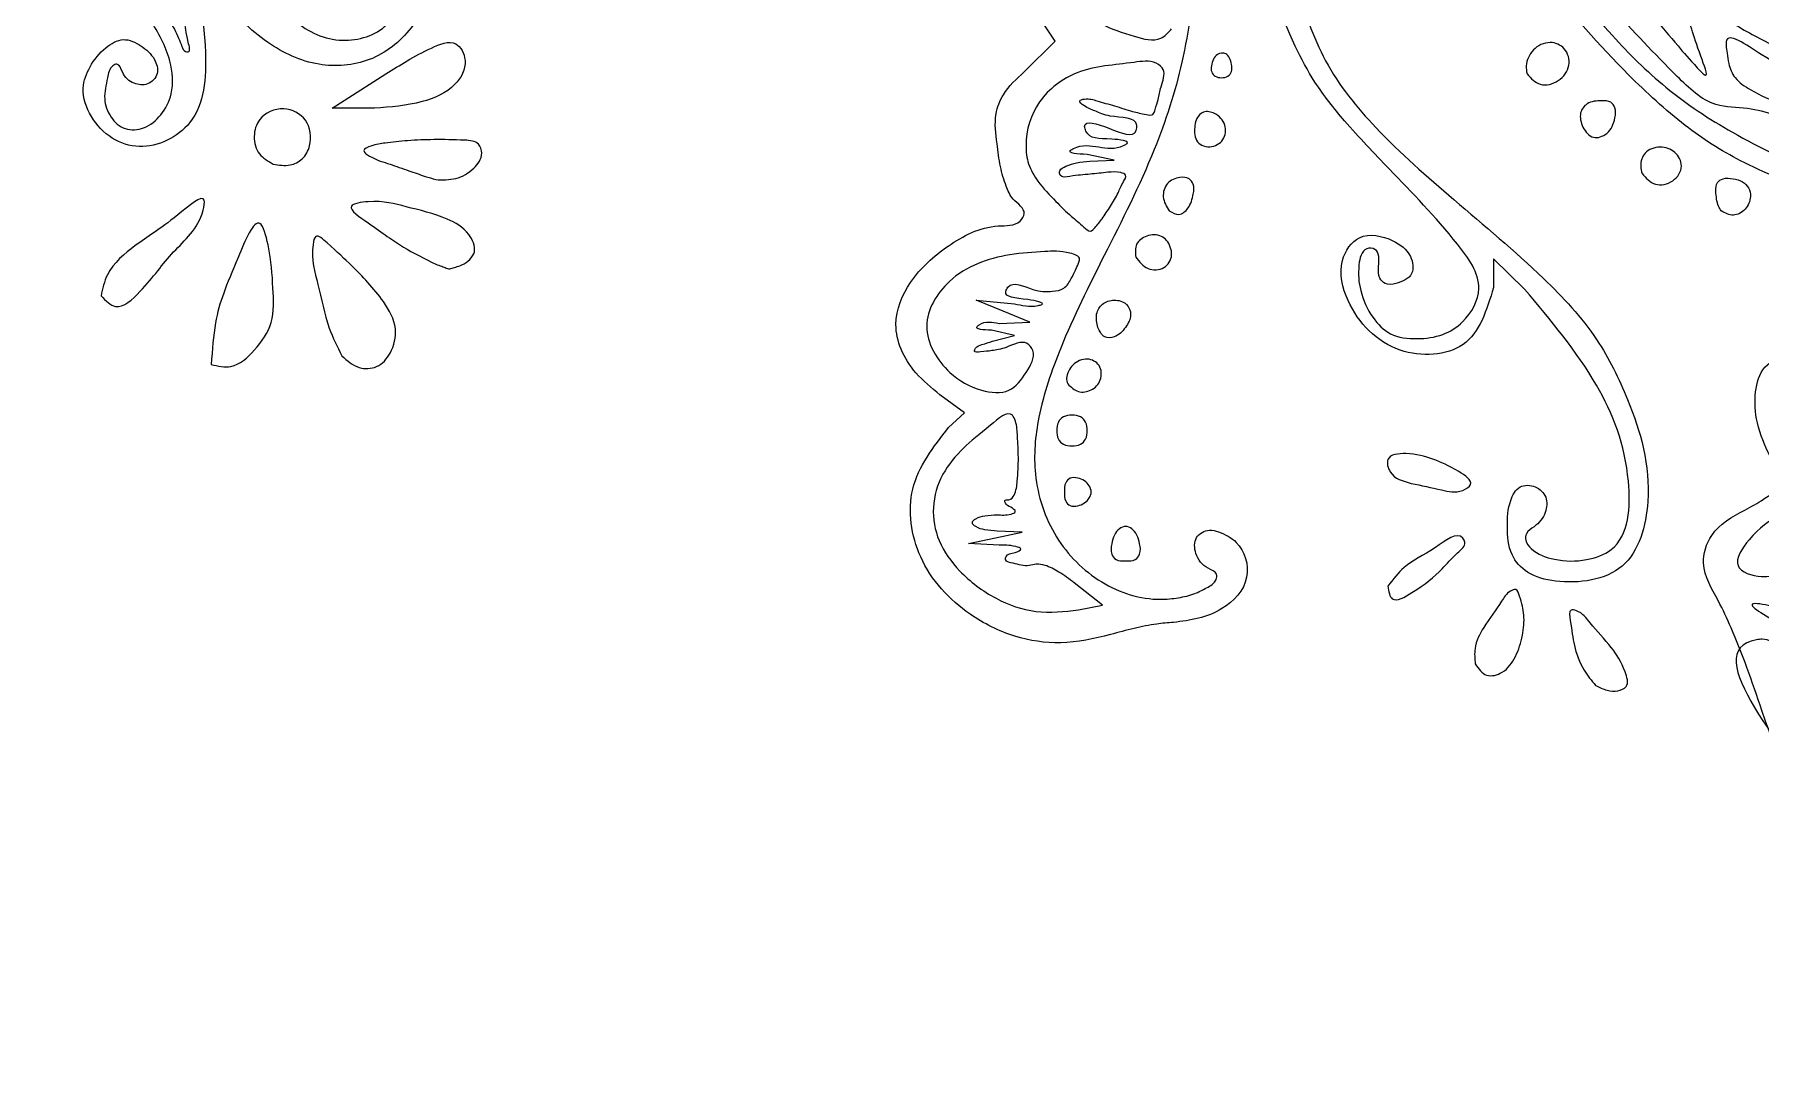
# Model space of a CAD drawing. Extents: x 1 to 188, y -1 to 173.
# Drawn here: x 12.7 to 72.3, y -0.3 to 35.6 of the extents above; entities that cross this region are included whole.
import ezdxf

# ---------------------------------------------------------------- set-up
doc = ezdxf.new("R2010")
doc.units = 0
doc.layers.get('0').update_dxf_attribs({"linetype": 'CONTINUOUS'})

msp = doc.modelspace()

# ---------------------------------------------------------------- linework, layer by layer
at = {"color": 7}
for p, q in [((47.929342, 35.390534), (47.430682, 36.146901)), ((46.869517, 34.330709), (47.929342, 35.390534)), ((22.98374, 33.07262), (24.835823, 34.257067)), ((24.835823, 34.257067), (24.835823, 34.257197)), ((53.325279, 34.535914), (53.325279, 34.535914)), ((64.221376, 34.259314), (64.221376, 34.259314)), ((24.438948, 33.070768), (22.98374, 33.07262)), ((52.749365, 32.228959), (52.749365, 32.228959)), ((66.143256, 32.416237), (66.143256, 32.416237)), ((20.945652, 31.148271), (20.945652, 31.148271)), ((49.97124, 31.284384), (49.045199, 31.479307)), ((49.12696, 31.249554), (49.97124, 31.284384)), ((26.555615, 30.610519), (26.555615, 30.610519)), ((68.191176, 30.817077), (68.191176, 30.817077)), ((49.841848, 29.69337), (49.841848, 29.69337)), ((51.872933, 29.533517), (51.872933, 29.533517)), ((70.926568, 29.529884), (70.926568, 29.529892)), ((26.555615, 27.694959), (26.555615, 27.694959)), ((50.718133, 27.934134), (50.718133, 27.934134)), ((64.13954, 26.83665), (63.068115, 27.882535)), ((63.068115, 27.882535), (63.068115, 26.890768)), ((15.003568, 26.600311), (15.003568, 26.600311)), ((46.134703, 26.075936), (45.208661, 26.453147)), ((45.208661, 26.453147), (46.531578, 26.331183)), ((46.002411, 25.64729), (47.060744, 25.698725)), ((47.060744, 25.698725), (46.134703, 26.075936)), ((46.531578, 25.238419), (45.737828, 25.41714)), ((45.772753, 25.03869), (46.531578, 25.238419)), ((49.410324, 25.513535), (49.410324, 25.513512)), ((23.319139, 24.533995), (23.319139, 24.533995)), ((18.807366, 24.234502), (18.807366, 24.234502)), ((46.935001, 23.955896), (46.935001, 23.955899)), ((48.368048, 23.567197), (48.368048, 23.567197)), ((44.808111, 22.562092), (43.955856, 23.190867)), ((44.253735, 22.060387), (44.808111, 22.562092)), ((47.986865, 21.954307), (47.986865, 21.954307)), ((48.251449, 19.837641), (48.251449, 19.837641)), ((60.223845, 20.133651), (60.223845, 20.133651)), ((46.79624, 18.445062), (45.936345, 18.479892)), ((44.944157, 18.055214), (45.870199, 18.250138)), ((46.00249, 18.00179), (44.944157, 18.055214)), ((45.870199, 18.250138), (46.79624, 18.445062)), ((49.886693, 18.051703), (49.886693, 18.051703)), ((49.565999, 15.933362), (48.595584, 16.704548)), ((59.412939, 16.589335), (59.412939, 16.589335)), ((48.743359, 15.768833), (49.565999, 15.933362)), ((48.743359, 15.768833), (48.743359, 15.768833)), ((62.435912, 13.903682), (62.435912, 13.903682)), ((66.590397, 13.166347), (66.590397, 13.166347))]:
    msp.add_line(p, q, dxfattribs=at)
for points, knots in [([(67.459537, 47.089724), (67.467374, 47.97036), (67.481622, 49.571526), (67.71958, 51.963159), (68.544201, 56.01747), (69.893848, 61.595368), (72.658628, 68.67359), (75.423897, 73.378019), (77.173079, 76.450489), (77.664883, 77.475275), (78.004992, 78.589094), (77.690974, 79.943456), (77.328693, 81.530305), (76.542477, 83.65443), (74.862736, 85.540994), (72.264762, 86.970325), (70.471069, 85.76574), (70.06158, 84.45621), (69.493924, 83.381179), (67.819333, 80.074419), (65.28948, 74.831325), (62.977806, 67.411368), (61.727358, 59.544082), (61.877186, 51.314363), (64.09191, 43.073414), (67.048856, 38.045638), (69.379353, 35.282432), (69.88095, 34.692411), (70.555049, 33.98778), (69.97173, 35.488867), (69.717101, 36.580875), (69.235688, 37.967598), (68.955674, 38.774187)], [0, 0, 0, 0, 2.641139, 4.8021, 7.196956, 15.046275, 21.994897, 29.896917, 31.392853, 32.594017, 33.311108, 34.833495, 36.618517, 38.254171, 41.531394, 44.187065, 46.147989, 46.97489, 48.281288, 49.785677, 58.102634, 65.704588, 73.012969, 81.917681, 90.230895, 98.180571, 99.594498, 100.600543, 100.984122, 101.661096, 103.379322, 105.768262, 105.768262, 105.768262, 105.768262]), ([(47.843376, 50.81053), (47.684204, 51.064503), (47.385443, 51.541198), (47.071406, 52.210605), (46.902653, 52.752814), (46.939445, 53.179292), (46.636232, 53.452061), (46.246047, 53.428891), (45.824133, 53.468821), (45.408119, 53.578837), (45.043505, 53.6793), (44.728171, 53.980724), (44.485076, 53.64476), (44.853817, 52.964456), (44.565798, 51.689082), (44.177579, 50.060421), (43.488577, 48.471333), (42.434543, 47.22847), (41.107616, 46.298744), (39.718472, 45.60658), (38.032871, 45.219735), (35.63208, 45.157229), (32.302268, 45.125653), (29.014845, 45.100552), (26.549951, 45.041171), (24.58722, 44.414224), (22.661474, 43.152102), (20.941417, 41.341391), (20.041022, 39.506742), (20.389105, 38.109863), (20.884498, 37.118831), (21.658617, 35.953359), (23.139176, 35.210543), (24.964269, 35.686214), (25.517532, 37.030008), (25.539417, 37.910275), (25.051334, 38.359754), (24.893225, 37.738914), (24.616779, 37.305421), (23.960922, 37.380695), (23.420406, 37.873306), (23.446523, 38.976952), (24.715204, 39.224212), (25.930629, 38.736859), (26.470935, 37.225022), (25.755747, 35.689587), (24.351074, 34.593944), (22.424834, 34.437351), (20.623599, 35.296397), (19.295257, 36.610079), (18.649296, 38.242274), (18.266047, 39.70651), (17.950628, 41.792867), (18.692614, 44.612586), (20.04099, 48.060835), (22.064001, 51.699598), (24.671399, 54.918161), (27.57779, 57.491658), (30.154394, 58.916716), (32.273567, 59.434754), (34.153087, 59.639554), (36.421601, 59.718098), (38.463713, 59.821568), (40.024201, 59.891124), (40.640355, 60.249098), (41.076113, 60.625275), (40.686987, 61.000365), (40.063563, 61.020535), (39.068297, 61.171089), (37.752707, 61.18795), (34.47848, 61.212868), (29.474814, 60.569827), (23.528476, 56.698249), (20.04851, 51.68659), (17.682624, 47.069919), (17.074538, 42.969053), (17.944478, 39.009519), (18.734147, 35.617343), (18.535365, 32.513984), (16.627971, 31.555278), (15.322807, 31.981987), (14.617802, 32.738933), (14.270684, 33.6873), (14.605489, 34.552736), (15.078357, 35.143037), (15.762465, 35.553212), (16.40971, 35.240518), (16.854724, 34.845058), (17.035625, 34.255792), (16.636746, 33.837169), (16.082819, 33.901702), (15.7529, 34.192399), (15.625279, 34.648543), (15.28923, 34.491169), (15.217016, 34.018562), (15.057223, 33.424443), (15.292173, 32.749683), (15.807923, 32.283453), (16.539441, 32.34391), (17.121311, 32.82688), (17.53276, 33.654397), (17.428375, 34.88513), (16.571659, 36.407286), (15.046562, 38.42437), (13.359371, 40.353246), (12.477012, 42.936359), (13.400645, 43.945963), (13.862171, 44.450447)], [0, 0, 0, 0, 0.898868, 1.687135, 2.208513, 2.601623, 2.884799, 3.304139, 3.721662, 4.170865, 4.562663, 4.9441, 5.109228, 5.601332, 7.00583, 8.890874, 10.683041, 12.12543, 13.720291, 15.515571, 16.744465, 18.875726, 22.697616, 26.737487, 28.766245, 30.035185, 32.871951, 35.534568, 37.585305, 38.549075, 39.730841, 40.918694, 42.694563, 44.331863, 45.936815, 46.633281, 46.949989, 47.428386, 47.954941, 48.464285, 49.138073, 50.036596, 51.087486, 52.347203, 53.763562, 55.319736, 57.131978, 58.875485, 60.808554, 62.959008, 64.302743, 66.019005, 67.509695, 70.570421, 74.56072, 78.66379, 82.988742, 86.925953, 90.26094, 91.681952, 93.443339, 95.931239, 98.44722, 99.722914, 100.355913, 100.772465, 101.018731, 101.710411, 102.6275, 104.03992, 105.645407, 112.471599, 118.790362, 126.28672, 130.542498, 134.25777, 138.45577, 142.512964, 144.989114, 146.912017, 147.890261, 148.923853, 149.941239, 150.714686, 151.573107, 152.236797, 152.878955, 153.536538, 154.033935, 154.522996, 154.983593, 155.548446, 155.873194, 156.027594, 156.474081, 157.205037, 157.875146, 158.504444, 159.14144, 159.881137, 160.68821, 161.824263, 163.412156, 165.87353, 169.375034, 171.283252, 173.189071, 173.189071, 173.189071, 173.189071]), ([(58.035722, 47.785557), (57.876005, 47.618804), (57.571514, 47.3009), (57.127358, 46.906081), (56.5254, 46.624398), (55.819995, 45.993967), (55.488829, 44.621348), (55.324917, 42.809192), (55.560458, 40.77741), (56.673057, 39.02518), (58.323736, 38.450389), (59.699282, 38.915434), (60.591499, 39.715271), (61.14698, 40.910647), (60.490583, 42.126994), (59.300643, 42.761301), (58.204208, 42.462737), (57.719339, 41.906986), (57.815856, 41.322568), (58.379526, 41.587628), (58.910752, 41.646505), (59.465893, 41.254898), (59.579379, 40.452866), (58.607456, 39.95269), (57.596761, 40.411796), (56.894719, 41.313151), (57.173421, 42.334843), (57.89416, 42.996168), (58.756218, 43.294438), (59.53268, 43.398326), (60.183018, 43.15294), (60.670679, 42.65003), (61.168416, 42.130125), (61.450822, 41.485172), (61.553996, 40.334669), (60.816425, 38.621911), (58.516307, 37.898453), (56.985101, 38.111943), (55.7877, 39.524233), (55.677004, 38.27212), (56.368755, 36.980805), (57.140213, 34.571926), (59.122792, 32.152136), (61.802696, 29.805866), (64.514047, 27.563708), (66.640058, 25.293585), (67.93124, 22.664515), (68.694862, 19.996523), (67.852734, 16.910477), (65.625224, 16.615997), (64.255904, 16.95299), (63.581133, 17.69252), (63.528853, 18.628926), (63.562751, 19.428576), (63.912512, 20.095398), (64.532872, 20.078855), (64.943407, 19.678958), (64.892825, 19.069694), (64.562844, 18.674724), (64.187547, 18.462963), (64.145733, 18.121188), (64.478427, 17.721043), (65.236525, 17.44356), (66.210989, 17.428556), (67.716711, 17.955497), (67.890243, 20.747336), (66.699796, 23.786442), (65.039033, 25.765023), (64.13954, 26.83665)], [0, 0, 0, 0, 0.694058, 1.323177, 1.761918, 2.683967, 4.039968, 5.837525, 8.189323, 10.03513, 11.768982, 12.959691, 14.219026, 15.321019, 16.603976, 17.918928, 19.102979, 19.700769, 20.023579, 20.462378, 21.088733, 21.699603, 22.279029, 23.183577, 24.287464, 25.435103, 26.249484, 27.20209, 28.265795, 28.952089, 29.50194, 30.276424, 31.029078, 31.650096, 32.342629, 34.466581, 36.613048, 38.869328, 39.667807, 40.097329, 41.730385, 44.482885, 47.373561, 51.031769, 55.154562, 57.945802, 60.26869, 63.860483, 66.25411, 68.614316, 69.632362, 70.431483, 71.413547, 72.320841, 72.889553, 73.41112, 73.918831, 74.442035, 75.067365, 75.423533, 75.647643, 75.998622, 76.876651, 77.98852, 78.908631, 81.336843, 84.835933, 88.970345, 88.970345, 88.970345, 88.970345]), ([(63.068115, 26.890768), (62.829522, 26.111316), (62.357975, 24.570839), (59.563483, 24.436444), (58.057528, 26.026309), (57.641329, 27.692127), (58.401276, 28.8491), (59.531885, 28.608875), (60.235958, 28.096911), (60.359176, 27.281095), (59.789691, 27.028206), (59.345346, 26.964792), (59.07701, 27.248694), (59.100445, 27.661598), (59.140669, 28.234712), (58.523743, 28.270205), (58.36876, 27.531653), (58.438289, 26.743652), (58.819408, 25.8801), (59.493586, 25.183097), (60.420397, 25.088354), (61.305668, 25.204992), (62.16446, 25.740749), (62.855996, 27.012037), (61.420823, 28.96923), (59.761867, 30.660911), (58.028806, 32.475892), (56.912454, 33.873975), (55.844776, 35.872446), (54.955271, 38.550714), (54.472493, 41.887379), (54.790194, 44.217921), (55.209287, 45.626478), (55.284815, 46.090225), (55.356582, 46.549487), (54.875087, 46.519407), (54.39078, 46.526346), (53.568815, 46.419845), (52.904102, 46.37349), (52.212804, 46.12859), (52.519409, 44.957675), (52.834818, 43.389646), (52.979955, 40.741693), (52.813741, 37.83377), (52.426536, 34.707744), (51.330572, 31.338065), (49.700739, 28.146958), (48.196284, 25.141707), (47.322874, 22.610672), (47.115537, 20.337915), (47.820413, 18.220803), (49.413499, 16.603034), (51.075532, 16.063874), (52.176903, 16.176101), (52.726095, 16.292185), (53.147684, 16.52382), (53.490216, 16.707229), (53.535784, 17.079431), (53.072146, 17.222667), (52.755266, 17.64384), (52.707593, 18.301025), (53.200144, 18.566191), (53.591776, 18.460534), (53.907685, 18.322038), (54.444931, 17.935912), (54.780576, 16.780598), (53.644291, 15.582639), (52.401426, 15.362314), (51.36767, 15.28786), (50.640945, 15.135654), (49.557882, 14.835236), (48.177575, 14.531602), (46.473807, 14.794941), (44.686764, 15.68655), (43.09835, 17.382756), (42.712107, 20.076966), (43.733138, 21.3906), (44.253735, 22.060387)], [0, 0, 0, 0, 2.230109, 4.407495, 6.889366, 8.287714, 9.26789, 10.422017, 11.236967, 11.826443, 12.468369, 12.838196, 13.091183, 13.509519, 14.103747, 14.383862, 14.99871, 15.889682, 16.909922, 17.733258, 18.665762, 19.564778, 20.378666, 21.650052, 23.346898, 26.85688, 29.123495, 30.801934, 32.214199, 35.893516, 39.224275, 42.203959, 42.95116, 43.511591, 43.772955, 44.05059, 44.636641, 45.41093, 46.409041, 46.835287, 47.228363, 49.532628, 52.091351, 54.964854, 58.328783, 61.488945, 65.539231, 69.064671, 71.568097, 73.530795, 75.809105, 78.014288, 80.134214, 80.747901, 81.335708, 81.788114, 82.218945, 82.403138, 82.758426, 83.41694, 83.962707, 84.474801, 84.79393, 85.158612, 85.50775, 86.761821, 88.142301, 89.881841, 90.460895, 91.256416, 92.100247, 93.840874, 95.44266, 97.161771, 99.768034, 102.126498, 104.579985, 104.579985, 104.579985, 104.579985]), ([(15.733789, 42.220957), (15.826038, 42.267572), (15.958424, 42.334469), (16.163046, 42.551252), (15.945244, 42.603488), (15.808304, 42.567064), (15.719834, 42.719015), (15.927127, 42.809577), (16.055504, 43.045964), (16.21961, 43.405231), (16.321266, 43.876915), (16.446084, 44.295957), (16.305536, 44.721818), (15.675218, 44.72889), (14.926376, 44.211126), (14.126071, 43.477022), (13.414984, 42.480875), (13.904542, 41.270258), (14.671884, 39.883368), (15.73267, 38.455227), (16.685817, 37.146924), (17.291068, 36.24583), (17.644011, 35.605084), (17.78164, 35.242148), (17.860313, 35.03013), (18.115871, 34.984214), (17.929367, 35.59846), (17.916029, 36.156455), (17.763164, 36.774344), (17.675333, 37.129363)], [0, 0, 0, 0, 0.345934, 0.496451, 0.639037, 0.824927, 0.90401, 1.059552, 1.333339, 1.746068, 2.222237, 2.782061, 3.053276, 3.401371, 4.401856, 5.761884, 6.733199, 7.758242, 9.346489, 11.618073, 13.035596, 14.207709, 14.8852, 15.198509, 15.407196, 15.502784, 15.842144, 16.611484, 17.650518, 17.650518, 17.650518, 17.650518]), ([(80.961442, 34.319916), (81.155496, 34.47504), (81.466962, 34.724021), (81.610965, 35.34106), (81.298507, 35.818466), (80.712657, 36.188928), (79.718385, 36.368064), (78.017732, 36.571338), (75.734971, 36.951218), (73.168915, 37.842977), (71.40716, 38.743601), (70.229649, 39.509701), (69.860789, 39.662073), (69.485813, 39.926123), (69.487825, 39.695447), (69.520272, 39.51513), (69.688464, 38.613209), (71.67033, 37.665035), (73.754818, 36.347899), (75.754238, 35.866398), (76.886739, 35.733982), (77.260198, 35.327022), (77.248129, 34.744602), (76.707535, 34.628305), (76.224328, 34.674261), (75.867853, 34.978586), (75.533885, 35.305911), (75.042743, 35.558139), (74.392696, 35.843635), (73.592151, 36.173252), (72.714622, 36.593393), (71.880302, 37.017861), (71.126716, 37.430542), (70.704209, 37.583415), (70.265377, 37.812943), (70.280248, 37.522231), (70.345902, 37.28841), (70.457331, 36.889073), (70.769687, 36.444628), (71.302936, 36.002666), (72.4988, 35.321971), (74.162793, 34.57167), (75.959872, 33.862589), (77.207991, 33.493822), (77.954425, 33.612033), (78.385994, 33.248195), (78.216567, 32.840871), (77.902572, 32.571609), (77.360069, 32.753626), (76.366239, 33.215981), (74.497948, 34.140666), (73.073373, 34.276949), (71.091577, 35.782866), (71.08978, 35.185735), (71.131672, 34.945666), (71.181157, 34.559187), (71.385225, 34.047553), (72.076107, 33.606445), (72.95224, 33.215202), (73.89062, 32.849538), (74.682496, 32.636363), (75.290337, 32.65422), (75.703461, 32.778477), (76.061229, 32.689264), (76.253028, 32.340724), (76.349112, 31.830178), (75.750919, 31.506671), (74.901213, 32.01201), (73.615828, 32.507424), (72.143741, 33.121416), (70.509477, 33.081298), (68.976582, 34.581356), (67.25393, 36.378477), (65.689779, 38.206786), (64.94467, 39.747344), (64.481778, 40.824674), (63.940769, 42.211461), (63.764505, 43.13646), (62.989836, 44.42674), (63.3888, 42.141967), (63.7562, 40.766484), (65.203478, 37.924006), (66.958873, 35.731826), (69.012453, 33.679993), (71.434593, 32.095049), (73.725264, 31.008502), (75.560465, 30.214234), (76.529043, 29.719594), (77.163778, 29.432418), (77.432775, 29.112092), (77.80066, 29.12096), (77.987976, 29.249496), (78.102457, 29.328052)], [0, 0, 0, 0, 0.725213, 1.164004, 1.761421, 2.286934, 3.223967, 4.737937, 7.453843, 10.148096, 12.790279, 13.555152, 14.106656, 14.328164, 14.433917, 14.65184, 14.939001, 17.079593, 20.394646, 22.650267, 23.172081, 23.73163, 24.162106, 24.616263, 25.144325, 25.608798, 25.969675, 26.552182, 27.241204, 28.106949, 29.149392, 30.143955, 30.969906, 31.570685, 31.821701, 31.964182, 32.25186, 32.630767, 33.164881, 33.862212, 34.688797, 37.288137, 39.321758, 40.508321, 41.135456, 41.494183, 41.946689, 42.235047, 42.662388, 43.478959, 45.696604, 48.316596, 49.602701, 49.719807, 49.988031, 50.351042, 50.884474, 51.574003, 52.717339, 53.792254, 54.588775, 55.159001, 55.588831, 55.87587, 56.170932, 56.743124, 57.18709, 57.857369, 59.493613, 61.451258, 62.551996, 64.204862, 67.469305, 70.251289, 71.301902, 72.580408, 73.813458, 75.577406, 76.105274, 76.95301, 79.666547, 82.420282, 85.709219, 88.275897, 91.048475, 94.352373, 95.87248, 97.044738, 97.617576, 97.955441, 98.217182, 98.628582, 98.628582, 98.628582, 98.628582]), ([(80.847983, -0.255302), (79.687201, 0.543518), (77.115504, 2.313292), (74.36162, 6.829882), (72.817511, 10.829153), (71.835027, 13.755008), (71.331806, 15.026759), (70.795088, 16.190078), (70.148214, 17.220754), (70.564218, 18.566489), (71.527981, 19.10581), (72.348577, 19.540557), (72.71827, 19.833361), (73.121824, 19.942041), (73.001743, 20.253135), (72.859645, 20.58541), (72.495601, 21.257063), (72.12697, 22.154506), (72.042048, 23.233661), (72.336857, 24.242604), (73.303093, 24.692573), (74.255045, 24.507227), (74.807429, 23.848813), (74.648425, 23.421178), (74.435072, 23.304465), (74.171641, 23.263953), (73.873824, 23.297235), (73.664914, 23.552384), (73.605274, 23.863427), (73.736221, 24.235263), (73.403028, 24.325192), (73.241985, 23.855638), (72.892197, 23.444939), (73.258755, 22.749482), (73.860052, 22.50123), (74.423356, 22.287831), (74.911172, 22.260778), (75.320261, 22.442032), (75.76602, 22.617072), (76.270304, 22.741916), (77.01635, 22.809811), (78.001464, 23.147121), (78.631434, 24.37374), (78.649308, 25.924121), (77.95533, 27.668127), (76.314715, 29.186643), (74.061101, 30.221939), (71.695089, 31.109329), (69.537388, 32.493745), (67.297732, 34.594917), (64.957546, 37.182528), (63.10836, 40.500961), (62.902612, 42.788364), (62.803532, 43.889877)], [0, 0, 0, 0, 4.188563, 9.279704, 15.499779, 17.077763, 18.543845, 19.584276, 20.967703, 21.970561, 23.406567, 24.148131, 24.703012, 24.951107, 25.122347, 25.542348, 26.125072, 27.365171, 28.439496, 29.340138, 30.316026, 31.298121, 32.16937, 32.357187, 32.583926, 32.854605, 33.163326, 33.424936, 33.769446, 34.15312, 34.2593, 34.655752, 35.297609, 35.840593, 36.6712, 37.217059, 37.649469, 38.091009, 38.538272, 39.091497, 39.63679, 40.801196, 42.011194, 43.48787, 45.363396, 47.457741, 50.020586, 52.763625, 55.027858, 57.652879, 61.953154, 65.491285, 68.777676, 68.777676, 68.777676, 68.777676]), ([(50.831136, 40.479779), (50.361097, 40.25468), (49.463347, 39.824753), (48.473755, 38.97765), (47.867046, 38.028887), (48.133511, 37.159144), (48.688731, 36.491736), (49.570551, 35.911645), (50.521697, 35.586736), (51.505676, 35.313044), (51.838867, 35.682428), (51.955615, 35.81186)], [0, 0, 0, 0, 1.552555, 2.965297, 3.92859, 4.668644, 5.502376, 6.519746, 7.749238, 8.667714, 9.163141, 9.163141, 9.163141, 9.163141]), ([(24.835823, 34.257197), (25.312913, 34.560258), (26.015636, 35.006649), (27.259201, 35.518197), (27.7141, 34.619097), (27.195393, 33.705037), (25.96953, 33.187013), (24.991519, 33.112735), (24.438948, 33.070768)], [0, 0, 0, 0, 1.803743, 2.656803, 3.31051, 4.208653, 5.487584, 7.148686, 7.148686, 7.148686, 7.148686]), ([(64.221376, 34.259314), (64.203782, 34.350196), (64.166586, 34.542334), (64.256136, 34.835061), (64.484151, 35.183438), (64.97923, 35.428049), (65.593383, 35.177813), (65.752606, 34.511913), (65.353396, 33.964548), (64.652956, 33.784693), (64.361558, 34.105152), (64.221376, 34.259314)], [0, 0, 0, 0, 0.274295, 0.579899, 0.886575, 1.516196, 2.053295, 2.645145, 3.287931, 3.918007, 4.502104, 4.502104, 4.502104, 4.502104]), ([(49.045199, 31.479307), (48.703435, 31.49664), (48.289401, 31.517638), (48.819228, 31.839868), (49.444735, 31.730778), (50.044377, 31.647079), (50.593231, 31.942234), (49.588821, 32.052663), (49.085502, 31.990019), (48.855789, 32.707212), (49.895019, 32.369486), (50.70076, 31.994815), (50.817279, 32.793769), (49.910573, 32.708931), (49.337978, 32.972272), (49.01721, 33.087457), (48.695325, 33.336805), (49.073115, 33.428928), (49.424408, 33.305608), (49.995733, 33.160355), (50.563141, 32.961152), (50.970856, 32.879897), (51.329805, 32.804349), (51.4013, 33.10105), (51.508091, 33.397548), (51.572707, 33.852164), (51.798218, 34.354622), (51.296677, 34.75581), (50.230056, 34.570443), (48.767365, 34.51529), (47.258165, 33.41491), (46.864947, 32.102297), (46.980408, 31.129222), (47.364941, 30.466106), (47.906883, 29.907336), (48.452785, 29.360638), (48.833173, 29.076069), (49.132908, 28.763941), (49.366113, 29.012576), (49.580404, 29.282821), (49.747225, 29.544781), (49.841848, 29.69337)], [0, 0, 0, 0, 0.595729, 0.721702, 1.594067, 2.452544, 2.59455, 3.14289, 4.079228, 4.244611, 5.076774, 6.032222, 6.202115, 7.176943, 7.738396, 8.162553, 8.377835, 8.554849, 8.992145, 9.62358, 10.27495, 10.760956, 10.984112, 11.17536, 11.533507, 11.984053, 12.578678, 12.905366, 13.671293, 15.665743, 17.303212, 18.883297, 19.520468, 20.198343, 21.129239, 21.877351, 22.443343, 22.708781, 22.904381, 23.300826, 23.820423, 23.820423, 23.820423, 23.820423]), ([(53.325279, 34.535914), (53.366177, 34.695463), (53.433312, 34.957361), (53.906774, 35.005638), (54.026995, 34.638099), (54.049412, 34.351569), (53.904238, 34.148992), (53.677217, 34.111677), (53.460038, 34.150784), (53.307101, 34.32317), (53.318989, 34.4623), (53.325279, 34.535914)], [0, 0, 0, 0, 0.44545, 0.731206, 1.145676, 1.394476, 1.592542, 1.822724, 2.044065, 2.233983, 2.447379, 2.447379, 2.447379, 2.447379]), ([(43.955856, 23.190867), (43.663653, 23.428984), (43.122953, 23.869601), (42.580817, 24.713545), (42.320992, 25.839102), (42.899558, 27.233098), (44.216707, 28.382964), (45.551123, 29.096354), (46.636041, 28.988793), (46.993839, 29.561762), (46.446637, 29.886677), (46.212643, 30.435926), (46.017573, 31.086452), (45.921994, 31.920631), (45.805307, 32.777575), (46.156719, 33.681781), (46.601692, 34.086882), (46.869517, 34.330709)], [0, 0, 0, 0, 1.125006, 2.081738, 2.956334, 4.489238, 6.296008, 8.153554, 8.926887, 9.221904, 9.852455, 10.353308, 11.059309, 11.86092, 12.885962, 13.595658, 14.668622, 14.668622, 14.668622, 14.668622]), ([(20.945652, 31.148271), (20.768165, 31.246782), (20.400867, 31.450643), (20.230185, 32.097526), (20.445027, 32.826842), (21.295993, 33.194688), (22.188825, 32.733888), (22.30325, 31.879666), (21.996035, 31.303088), (21.493531, 31.053721), (21.141548, 31.114465), (20.945652, 31.148271)], [0, 0, 0, 0, 0.587493, 1.215782, 1.830839, 2.73598, 3.579199, 4.468582, 4.991684, 5.456465, 6.039784, 6.039784, 6.039784, 6.039784]), ([(52.749365, 32.228959), (52.74816, 32.398481), (52.746186, 32.676294), (53.055098, 33.005257), (53.509079, 32.906037), (53.866465, 32.531994), (53.798639, 31.937577), (53.351213, 31.704224), (52.997766, 31.770895), (52.776936, 31.959366), (52.758862, 32.136103), (52.749365, 32.228959)], [0, 0, 0, 0, 0.493638, 0.808976, 1.196687, 1.729567, 2.235278, 2.744086, 3.036581, 3.280699, 3.550941, 3.550941, 3.550941, 3.550941]), ([(66.143256, 32.416237), (66.087686, 32.584296), (65.989478, 32.881299), (66.309321, 33.311927), (66.731448, 33.33494), (67.111171, 33.330577), (67.304196, 33.058237), (67.253109, 32.650014), (67.077649, 32.180112), (66.461937, 31.964216), (66.251444, 32.262782), (66.143256, 32.416237)], [0, 0, 0, 0, 0.500989, 0.885376, 1.404956, 1.717539, 1.951067, 2.302614, 2.906852, 3.385825, 3.892335, 3.892335, 3.892335, 3.892335]), ([(26.555615, 30.610519), (26.434762, 30.647853), (26.123175, 30.744108), (25.602702, 30.919497), (24.937715, 31.169716), (24.467822, 31.285257), (23.96096, 31.623132), (24.425648, 31.824677), (24.874903, 31.88383), (25.631327, 31.966924), (26.551596, 31.998645), (27.328306, 31.986025), (28.050064, 31.941235), (28.211041, 31.421331), (27.862885, 30.936427), (27.270385, 30.588013), (26.790672, 30.603118), (26.555615, 30.610519)], [0, 0, 0, 0, 0.378879, 0.976836, 1.664568, 2.426562, 2.695325, 2.98462, 3.483618, 4.2681, 5.172893, 6.239985, 6.735843, 7.067273, 7.646945, 8.367263, 9.059315, 9.059315, 9.059315, 9.059315]), ([(68.191176, 30.817077), (68.169895, 30.901651), (68.127628, 31.069627), (68.165195, 31.321231), (68.339144, 31.632299), (68.813022, 31.791406), (69.358066, 31.613486), (69.65931, 31.05293), (69.294865, 30.494268), (68.617202, 30.352353), (68.330923, 30.664636), (68.191176, 30.817077)], [0, 0, 0, 0, 0.259635, 0.515665, 0.742577, 1.29908, 1.837726, 2.360781, 2.948703, 3.560746, 4.144447, 4.144447, 4.144447, 4.144447]), ([(49.841848, 29.69337), (49.936726, 29.849267), (50.108136, 30.130917), (50.238761, 30.461077), (50.439955, 30.782281), (50.091573, 30.891106), (49.712371, 30.860193), (49.09302, 30.788438), (48.621911, 30.759394), (48.096659, 30.657747), (48.07052, 30.974108), (48.357754, 31.093857), (48.689239, 31.211785), (48.973699, 31.23633), (49.12696, 31.249554)], [0, 0, 0, 0, 0.532694, 0.96239, 1.199646, 1.386825, 1.827879, 2.449677, 3.148534, 3.485227, 3.641907, 3.902862, 4.291943, 4.746448, 4.746448, 4.746448, 4.746448]), ([(51.872933, 29.533517), (51.778019, 29.68684), (51.594575, 29.983172), (51.758899, 30.527131), (52.181084, 30.712272), (52.547673, 30.683456), (52.752564, 30.426557), (52.696608, 30.043954), (52.595729, 29.653598), (52.216909, 29.329063), (51.985538, 29.466586), (51.872933, 29.533517)], [0, 0, 0, 0, 0.522049, 1.008978, 1.481317, 1.802797, 2.034842, 2.375752, 2.894436, 3.271485, 3.628974, 3.628974, 3.628974, 3.628974]), ([(70.926568, 29.529892), (70.892525, 29.582674), (70.811916, 29.707655), (70.759749, 29.949015), (70.733779, 30.217368), (70.748851, 30.510586), (71.021195, 30.685529), (71.336651, 30.643555), (71.659675, 30.568354), (71.893676, 30.334248), (71.967977, 29.96793), (71.801256, 29.559066), (71.341745, 29.308506), (71.063675, 29.456777), (70.926568, 29.529884)], [0, 0, 0, 0, 0.187408, 0.443755, 0.723937, 1.016758, 1.248116, 1.597311, 1.941476, 2.228062, 2.534261, 3.010938, 3.463941, 3.904551, 3.904551, 3.904551, 3.904551]), ([(15.003568, 26.600311), (15.057845, 26.850693), (15.210082, 27.552966), (16.352191, 28.514168), (17.199861, 28.969782), (18.658068, 30.255991), (18.439556, 28.963252), (17.42233, 28.145949), (16.647475, 26.997848), (15.586871, 26.004903), (15.16521, 26.435315), (15.003568, 26.600311)], [0, 0, 0, 0, 0.760791, 2.133872, 3.957645, 5.004793, 5.351157, 7.115977, 8.908089, 9.897387, 10.51239, 10.51239, 10.51239, 10.51239]), ([(26.555615, 27.694959), (26.164122, 27.889539), (25.312177, 28.312973), (24.580584, 28.887127), (23.314226, 29.731839), (24.60254, 29.930042), (25.536422, 29.66097), (26.803698, 29.373728), (27.677748, 28.871175), (28.03636, 28.09427), (27.582801, 27.698332), (27.260761, 27.59876), (27.108942, 27.55116), (26.994947, 27.520698), (26.894293, 27.578868), (26.745585, 27.623202), (26.624155, 27.66907), (26.555615, 27.694959)], [0, 0, 0, 0, 1.259474, 2.740797, 3.550474, 4.151245, 5.47619, 6.947726, 7.861149, 8.494661, 9.113477, 9.343992, 9.517744, 9.598338, 9.680814, 9.849917, 10.069051, 10.069051, 10.069051, 10.069051]), ([(18.807366, 24.234502), (18.84215, 24.733865), (18.934509, 26.059795), (19.46138, 27.25283), (20.441415, 29.645919), (20.881221, 27.99716), (20.923536, 27.022985), (21.005937, 25.657394), (20.362212, 24.754325), (19.608715, 24.050872), (19.038328, 24.181577), (18.807366, 24.234502)], [0, 0, 0, 0, 1.441425, 3.827333, 5.223442, 6.009233, 7.51317, 8.705791, 9.809669, 10.804884, 11.482079, 11.482079, 11.482079, 11.482079]), ([(23.319139, 24.533995), (23.160062, 24.846034), (22.766055, 25.618898), (22.527652, 26.98459), (22.226614, 27.901235), (22.394597, 28.798929), (23.088703, 28.17901), (23.72345, 27.577271), (24.675304, 26.611023), (25.273423, 25.538946), (25.073422, 24.653866), (24.573247, 24.092393), (23.837511, 24.060282), (23.5022, 24.366706), (23.319139, 24.533995)], [0, 0, 0, 0, 1.050943, 2.602997, 3.995347, 4.284989, 4.730052, 5.898226, 7.543198, 8.571593, 9.428371, 10.08694, 10.685491, 11.405164, 11.405164, 11.405164, 11.405164]), ([(50.718133, 27.934134), (50.702248, 28.092288), (50.670398, 28.409388), (51.101115, 28.720088), (51.530271, 28.722234), (51.802317, 28.513092), (51.918175, 28.282122), (52.002332, 27.933667), (51.725292, 27.485824), (51.083197, 27.468104), (50.842121, 27.775855), (50.718133, 27.934134)], [0, 0, 0, 0, 0.445863, 0.893959, 1.399836, 1.62511, 1.887042, 2.162306, 2.672394, 3.217218, 3.794147, 3.794147, 3.794147, 3.794147]), ([(46.531578, 26.331183), (46.783588, 26.267804), (47.077809, 26.193809), (47.652885, 26.344006), (46.790191, 26.538511), (46.112088, 26.527862), (46.4173, 27.161228), (47.149231, 26.759636), (47.737107, 26.729294), (48.272107, 26.820139), (48.480696, 27.171785), (48.631522, 27.468956), (48.721909, 27.682042), (48.840292, 27.953962), (48.217519, 28.164717), (47.497156, 28.126344), (45.994337, 28.030078), (44.301705, 27.435209), (43.149506, 25.542368), (44.109031, 23.962496), (45.241383, 23.310488), (46.3905, 23.183026), (46.759967, 23.707451), (46.935001, 23.955896)], [0, 0, 0, 0, 0.817622, 0.95457, 1.464851, 2.277587, 2.42747, 3.295288, 3.972921, 4.378466, 4.797995, 5.121833, 5.380924, 5.52075, 5.91743, 6.789327, 8.002877, 10.27582, 12.008223, 13.791676, 15.044234, 15.990812, 16.842945, 16.842945, 16.842945, 16.842945]), ([(49.410324, 25.513512), (49.374033, 25.667819), (49.306185, 25.956307), (49.547175, 26.365343), (49.976449, 26.495508), (50.423297, 26.375057), (50.608551, 25.912065), (50.364924, 25.492385), (50.063888, 25.162762), (49.584049, 25.133375), (49.472329, 25.377849), (49.410324, 25.513535)], [0, 0, 0, 0, 0.46104, 0.861948, 1.282782, 1.730384, 2.113493, 2.587694, 3.092859, 3.417168, 3.821659, 3.821659, 3.821659, 3.821659]), ([(45.737828, 25.41714), (45.45122, 25.426615), (45.111265, 25.437853), (45.490567, 25.751344), (45.762962, 25.695968), (46.002411, 25.64729)], [0, 0, 0, 0, 0.507751, 0.602262, 1.289165, 1.289165, 1.289165, 1.289165]), ([(46.935001, 23.955899), (47.091844, 24.209769), (47.311265, 24.564928), (46.876423, 25.139189), (46.309826, 24.803685), (45.765333, 24.71026), (45.465177, 24.674999), (45.112208, 24.645859), (45.207532, 24.866036), (45.454823, 24.926886), (45.653396, 24.996717), (45.772753, 25.03869)], [0, 0, 0, 0, 0.789146, 1.103999, 1.837772, 2.348441, 2.742393, 2.945408, 3.048455, 3.302258, 3.684661, 3.684661, 3.684661, 3.684661]), ([(48.368048, 23.567197), (48.347862, 23.632263), (48.303108, 23.776524), (48.388789, 24.013124), (48.585998, 24.302008), (49.020659, 24.504942), (49.534671, 24.237052), (49.555064, 23.679598), (49.211573, 23.31242), (48.705114, 23.236273), (48.481279, 23.456029), (48.368048, 23.567197)], [0, 0, 0, 0, 0.199837, 0.443071, 0.71547, 1.251567, 1.708315, 2.207581, 2.674671, 3.116991, 3.569821, 3.569821, 3.569821, 3.569821]), ([(45.936345, 18.479892), (45.789247, 18.494865), (45.531904, 18.52106), (45.2443, 18.587128), (45.016646, 18.778659), (45.244465, 18.967412), (45.531094, 19.016973), (45.964217, 19.069391), (46.275226, 19.012912), (46.642373, 19.155507), (46.375729, 19.33236), (46.235389, 19.383935), (46.162863, 19.577293), (46.398385, 19.54248), (46.585754, 19.798072), (46.643769, 20.321548), (46.678271, 20.998173), (46.637367, 21.698319), (46.616605, 22.177071), (46.378066, 22.727916), (45.486591, 21.939583), (44.788054, 21.427051), (43.97323, 20.461908), (43.642088, 19.318433), (43.857514, 18.087582), (44.665747, 16.990448), (45.816684, 16.123783), (47.270847, 15.60481), (48.249186, 15.713787), (48.743359, 15.768833)], [0, 0, 0, 0, 0.436461, 0.763579, 0.945078, 1.12339, 1.44704, 1.881862, 2.359529, 2.525744, 2.74652, 2.979311, 3.06891, 3.211896, 3.457058, 3.952276, 4.768836, 5.502372, 6.030366, 6.255097, 7.088825, 8.320774, 9.458056, 10.649018, 11.807732, 13.06534, 14.642143, 16.086986, 17.561693, 17.561693, 17.561693, 17.561693]), ([(47.986865, 21.954307), (47.993551, 22.057084), (48.005799, 22.245376), (48.225735, 22.461999), (48.515808, 22.495196), (48.807149, 22.461999), (49.023708, 22.245376), (49.056929, 21.954307), (49.023708, 21.663239), (48.807149, 21.446616), (48.515808, 21.413419), (48.225735, 21.446616), (48.005799, 21.663239), (47.993551, 21.851531), (47.986865, 21.954307)], [0, 0, 0, 0, 0.299803, 0.549255, 0.849058, 1.148861, 1.398313, 1.698116, 1.997919, 2.247371, 2.547174, 2.846977, 3.096429, 3.396232, 3.396232, 3.396232, 3.396232]), ([(60.223845, 20.133651), (59.938811, 20.207934), (59.504044, 20.321238), (59.302021, 21.113093), (60.209811, 21.212523), (61.001768, 20.972136), (61.675232, 20.686466), (62.464263, 20.146825), (61.854473, 19.771852), (61.161297, 19.932135), (60.573586, 20.05847), (60.223845, 20.133651)], [0, 0, 0, 0, 0.82804, 1.263026, 1.912099, 2.86118, 3.859967, 4.459871, 4.801161, 5.530645, 6.60276, 6.60276, 6.60276, 6.60276]), ([(48.251449, 19.837641), (48.251819, 19.946842), (48.25244, 20.130331), (48.450508, 20.351908), (48.717592, 20.329485), (48.952055, 20.23529), (49.124915, 20.062594), (49.202549, 19.837641), (49.124915, 19.612688), (48.952055, 19.439992), (48.717592, 19.345796), (48.450508, 19.323374), (48.25244, 19.54495), (48.251819, 19.728439), (48.251449, 19.837641)], [0, 0, 0, 0, 0.31876, 0.535605, 0.800147, 1.053245, 1.292533, 1.510453, 1.728372, 1.96766, 2.220758, 2.4853, 2.702146, 3.020905, 3.020905, 3.020905, 3.020905]), ([(74.672735, 19.22934), (74.39699, 19.322494), (73.825821, 19.515451), (72.80642, 18.996208), (71.999925, 18.442625), (71.187744, 17.20588), (72.586373, 16.738669), (73.249446, 17.126203), (73.658722, 17.365406)], [0, 0, 0, 0, 0.841464, 1.742983, 3.175856, 4.147377, 5.028769, 6.45011, 6.45011, 6.45011, 6.45011]), ([(49.886693, 18.051703), (49.911893, 18.154691), (49.959086, 18.347564), (50.12816, 18.570324), (50.368053, 18.681624), (50.608348, 18.570506), (50.775874, 18.346598), (50.858733, 18.042143), (50.904669, 17.723821), (50.69033, 17.449667), (50.367996, 17.460416), (50.046307, 17.449387), (49.830377, 17.72472), (49.865553, 17.92896), (49.886693, 18.051703)], [0, 0, 0, 0, 0.315152, 0.590206, 0.816888, 1.04357, 1.318624, 1.633776, 1.991751, 2.229436, 2.566425, 2.903415, 3.1411, 3.499075, 3.499075, 3.499075, 3.499075]), ([(59.412939, 16.589335), (59.595817, 16.823991), (60.051795, 17.409067), (60.889561, 17.723026), (61.866623, 18.539463), (62.144208, 17.99977), (61.697575, 17.650609), (61.186205, 17.029086), (60.543836, 16.520353), (59.525666, 15.935209), (59.444991, 16.403343), (59.412939, 16.589335)], [0, 0, 0, 0, 0.858332, 2.14012, 3.139911, 3.29027, 3.737179, 4.499681, 5.827564, 6.538183, 7.006637, 7.006637, 7.006637, 7.006637]), ([(48.595584, 16.704548), (48.41963, 16.832047), (48.101624, 17.062479), (47.663924, 17.302671), (47.297339, 17.366721), (47.029582, 17.278891), (46.748144, 17.300528), (46.507955, 17.386076), (46.192135, 17.421869), (46.257085, 17.707918), (46.489071, 17.704088), (46.850219, 17.872046), (46.393771, 18.012472), (46.170284, 18.006371), (46.00249, 18.00179)], [0, 0, 0, 0, 0.651819, 1.178045, 1.488853, 1.729164, 2.013999, 2.293473, 2.582092, 2.68832, 3.027368, 3.261808, 3.453237, 4.029974, 4.029974, 4.029974, 4.029974]), ([(62.435912, 13.903682), (62.418568, 14.084381), (62.375799, 14.529964), (62.765149, 15.273217), (63.244443, 15.886645), (63.534551, 16.378786), (63.877224, 16.523202), (64.023268, 16.069074), (64.14903, 15.600836), (64.084288, 14.856739), (63.861944, 14.168384), (63.472128, 13.59171), (62.778224, 13.409242), (62.550347, 13.738391), (62.435912, 13.903682)], [0, 0, 0, 0, 0.535822, 1.321282, 2.413618, 2.875923, 3.065837, 3.326483, 3.998011, 4.695559, 5.465994, 6.175107, 6.719756, 7.269174, 7.269174, 7.269174, 7.269174]), ([(80.875815, 16.47916), (80.473702, 16.070553), (79.713254, 15.297823), (78.406148, 14.532184), (77.236647, 14.211436), (76.260618, 14.377334), (75.416455, 14.64585), (74.159045, 15.200061), (73.336524, 15.813843), (71.490657, 16.102672), (73.136382, 15.186249), (73.823724, 14.807137), (74.465413, 14.445615), (74.970557, 14.258502), (75.490216, 13.977098), (75.8308, 13.605841), (76.449903, 13.16295), (75.897728, 12.833208), (75.120174, 13.498941), (74.095766, 13.918197), (73.090231, 14.410592), (72.511149, 14.791468), (69.922172, 14.442519), (75.019919, 9.075391), (76.008558, 5.520862), (77.491312, 3.812779), (78.134326, 3.072048)], [0, 0, 0, 0, 1.71237, 3.238316, 4.507068, 5.240803, 6.168328, 7.185002, 9.232974, 9.872614, 11.160096, 12.145911, 12.894815, 13.246383, 13.785554, 14.580952, 15.072181, 15.31506, 16.092284, 17.723281, 18.787096, 19.479101, 19.676316, 26.333403, 30.031112, 32.862559, 32.862559, 32.862559, 32.862559]), ([(66.590397, 13.166347), (66.448089, 13.333074), (66.107416, 13.732205), (65.815025, 14.563153), (65.765869, 15.137853), (65.640565, 15.814866), (66.114992, 15.708051), (66.476996, 15.1825), (67.144359, 14.522077), (67.558053, 13.841123), (67.773771, 13.118909), (67.333358, 12.951291), (66.96146, 12.975479), (66.719851, 13.099758), (66.590397, 13.166347)], [0, 0, 0, 0, 0.659537, 1.578878, 2.447004, 2.808847, 2.991406, 3.628118, 4.746639, 5.709696, 6.221291, 6.540192, 6.912757, 7.342788, 7.342788, 7.342788, 7.342788])]:
    msp.add_open_spline(points, degree=3, knots=knots, dxfattribs=at)

doc.saveas('drawing.dxf')
